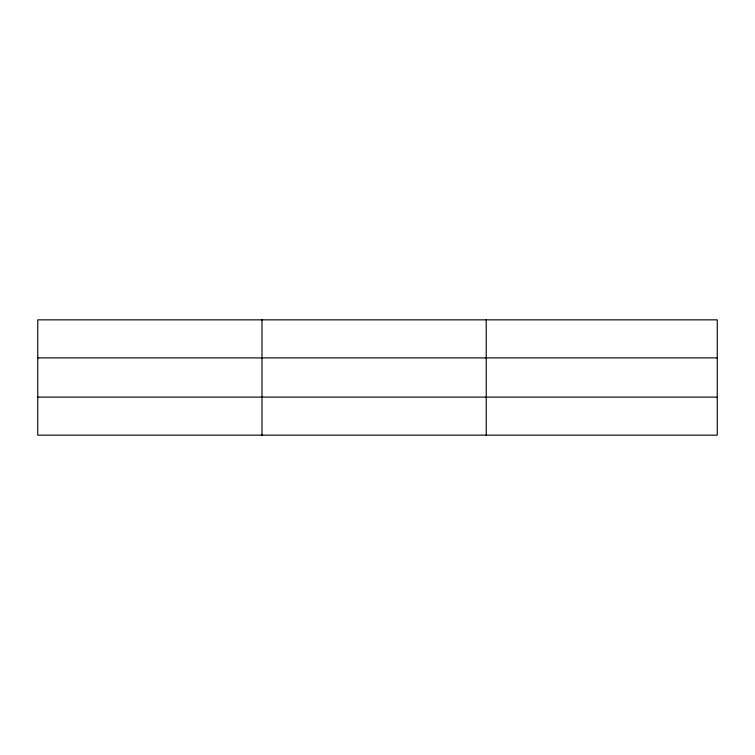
<?xml version="1.0" encoding="UTF-8"?>
<svg xmlns="http://www.w3.org/2000/svg" width="755" height="755" viewBox="0 0 755 755"><rect width="100%" height="100%" fill="white"/><g stroke="black" fill="none" stroke-linecap="round" stroke-linejoin="round"><path stroke-width="1.13" d="M261.985 319.846L261.985 435.154M486.22 319.846L486.22 435.154M717.25 397.102L717.25 435.154L37.75 435.154L37.75 319.846L717.25 319.846L717.25 397.102L37.75 397.102M37.75 357.898L717.25 357.898"/></g></svg>
